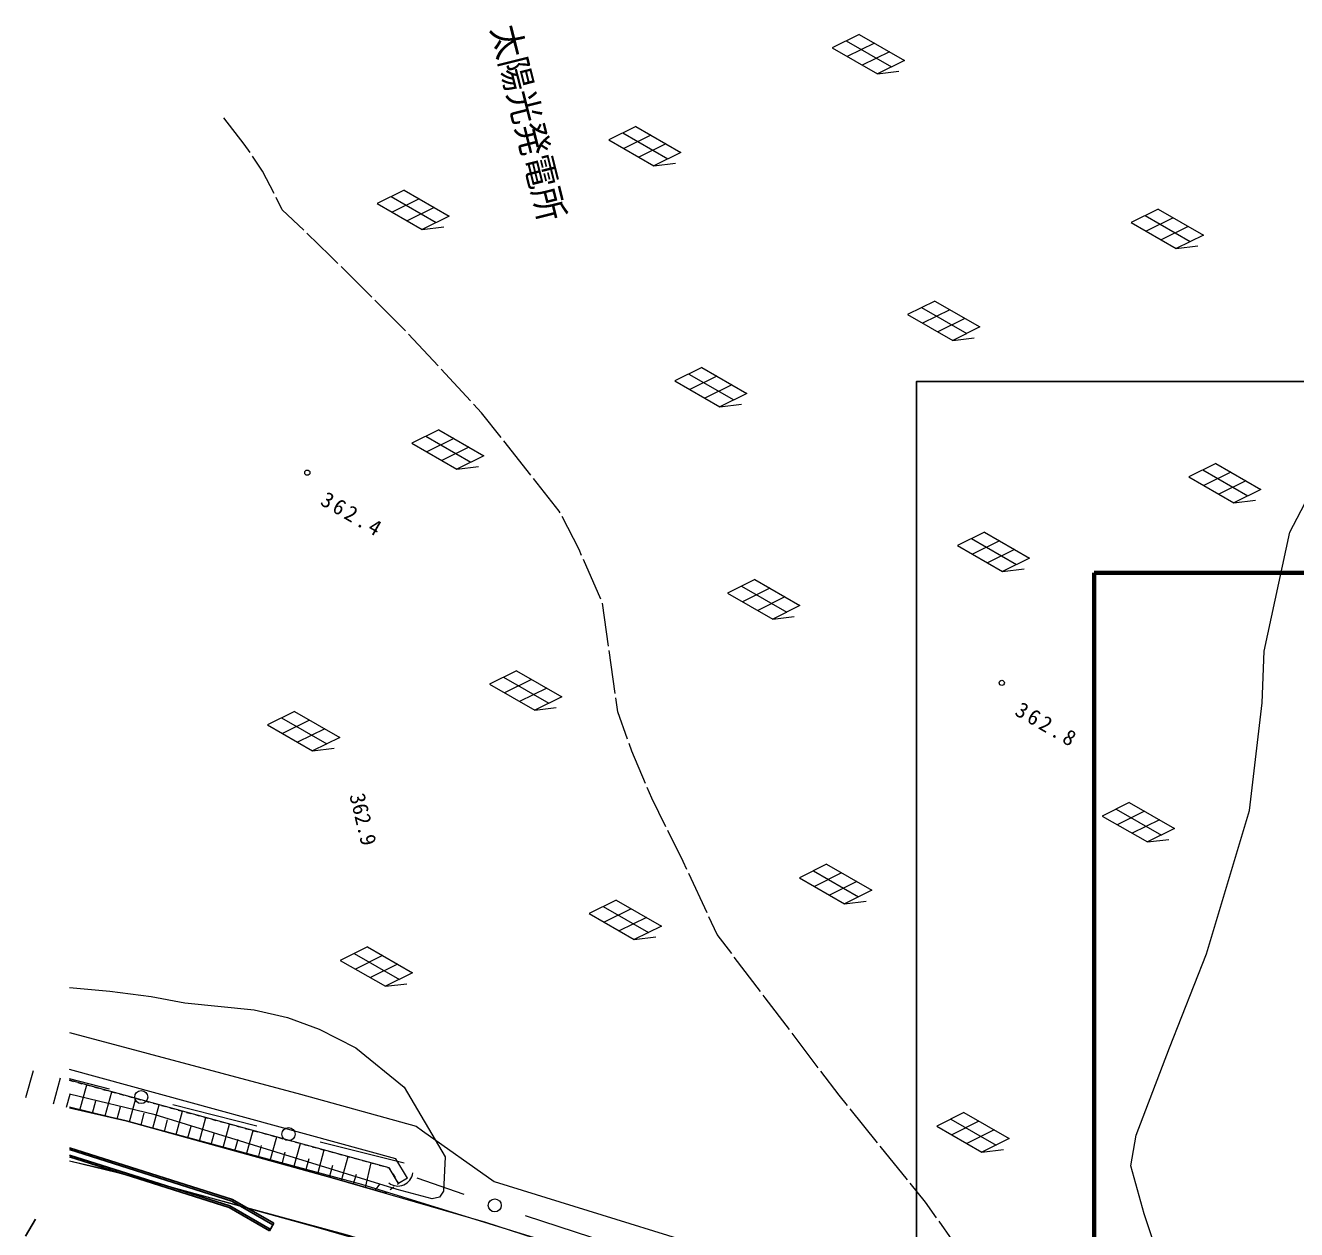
# Model space of a CAD drawing. Header units: millimetres. Extents: x -2078669 to -1085629, y -5987148 to 310365.
# Drawn here: x -1839453 to -1766236, y -5715269 to -5645949 of the extents above; entities that cross this region are included whole.
import ezdxf

# ---------------------------------------------------------------- set-up
doc = ezdxf.new("R2010")
doc.units = ezdxf.units.MM
doc.header["$LTSCALE"] = 500
doc.linetypes.add('561019', pattern=[1, 0.5, -0.5])
doc.linetypes.add('57103', pattern=[5.5, 5, -0.5])
doc.layers.get('Defpoints').update_dxf_attribs({"color": 153})
for name, color, linetype, lineweight in [('D-BGD', 7, 'Continuous', 13), ('D-BGD-数値図化', 7, 'Continuous', 13), ('D-BYP-STRA', 1, 'Continuous', 25), ('D-TTL', 2, 'Continuous', 140), ('●予備設計_LP横断', 7, 'Continuous', 13)]:
    doc.layers.add(name, color=color, linetype=linetype, lineweight=lineweight)
doc.styles.add('BIGFONT', font='txt', dxfattribs={"height": 0.2, "bigfont": 'BIGFONT'})
doc.styles.add('MS ゴシック', font='MS Gothic.ttf')
doc.linetypes.add('56130', pattern='A,1,-0.375,[44,dgnlstyle-dm500.shx,S=0.0012,R=0,X=0,Y=0],-0.375', length=1.75)

# ---------------------------------------------------------------- blocks, each defined once
blk = doc.blocks.new('M5219')
at = {"layer": 'D-BGD-数値図化', "linetype": 'Continuous', "lineweight": 15}
blk.add_arc((-0.4335813058933127, -0.0005107983961352147, 0.0002499999998835847), 0.8660190529081915, 299.9992722222223, 60.00072777777781, dxfattribs=at)
blk = doc.blocks.new('M7312')
at = {"layer": '●予備設計_LP横断', "linetype": 'Continuous', "lineweight": 20}
blk.add_circle((0, -0.001000000003841706), 0.15, dxfattribs=at)
blk = doc.blocks.new('M6217')
at = {"layer": 'D-BGD-数値図化', "linetype": 'Continuous', "lineweight": 9}
for p, q in [((-1.033000000001266, 0.7000000000116415), (-2, -0.75)), ((-1.5, 0), (1.5, 0)), ((-1.033000000001266, 0.7000000000116415), (1.966999999998734, 0.7000000000116415)), ((-0.03300000000126602, 0.7000000000116415), (-1, -0.75)), ((0.966999999998734, 0.7000000000116415), (0, -0.75)), ((1.966999999998734, 0.7000000000116415), (1, -0.75)), ((1, -0.75), (2, 0)), ((-2, -0.75), (1, -0.75))]:
    blk.add_line(p, q, dxfattribs=at)

msp = doc.modelspace()

# ---------------------------------------------------------------- linework, layer by layer
at = {"layer": 'D-BGD', "linetype": 'Continuous'}
for p, q in [((-1839421.91056575, -5707674.321310404), (-1838992.502222956, -5706105.018976579)), ((-1837839.053138446, -5708039.594485695), (-1837426.915878595, -5706533.410512833)), ((-1834603.604988655, -5707181.107943317, 362002.9804339731), (-1836918.689085425, -5706598.124154282, 361999.6387412774)), ((-1836319.8592668, -5708390.17613618), (-1835924.298435709, -5706944.571862755)), ((-1837079.456202615, -5708214.885310938), (-1836877.531679884, -5707476.938249367)), ((-1835590.813813969, -5708558.416650377), (-1835397.010826933, -5707850.150299793)), ((-1834861.768361159, -5708726.65716458), (-1834482.117244083, -5707339.196035647)), ((-1833464.136924901, -5709058.130861014), (-1833097.45875652, -5707718.080265711)), ((-1834161.881407792, -5708888.168824052), (-1833976.370321661, -5708210.516081736)), ((-1832792.788308853, -5709243.793944438), (-1832609.199504688, -5708572.856027937)), ((-1832121.439692813, -5709429.45702785), (-1831753.762644518, -5708085.755957159)), ((-1826118.720672291, -5709317.775175726, 362016.9804332165), (-1830967.368381536, -5708097.07017895, 362008.9804336489)), ((-1830775.084775524, -5709801.794736384), (-1830406.406126227, -5708454.433245902)), ((-1831448.262234169, -5709615.625882118), (-1831264.173309777, -5708942.860241831)), ((-1830100.073492289, -5709988.470739291), (-1829915.48308526, -5709313.872396238)), ((-1829425.06220904, -5710175.146742188), (-1829055.379230243, -5708824.114860456)), ((-1828071.362002182, -5710549.515808307), (-1827700.671957965, -5709194.803536704)), ((-1828748.212105615, -5710362.331275254), (-1828563.118849861, -5709685.895236916)), ((-1827392.66806938, -5710737.210256859), (-1827207.070595068, -5710058.931517118)), ((-1826713.974136571, -5710924.904705399), (-1826342.274283557, -5709566.502018036)), ((-1825352.888566538, -5711301.316211577), (-1824980.176153862, -5709939.213055282)), ((-1826033.431351556, -5711113.110458482), (-1825847.328285125, -5710432.983997569)), ((-1824670.491892789, -5711490.034662084), (-1824483.88185695, -5710808.055446559)), ((-1823988.095219038, -5711678.753112574), (-1823614.367488369, -5710312.939406783)), ((-1822619.583993619, -5712057.218201704), (-1822244.838179081, -5710687.683838394)), ((-1817633.836355927, -5711454.442408151, 362029.9804325139), (-1822482.484065179, -5710233.737411359, 362021.9804329462)), ((-1823303.83960633, -5711867.985657134), (-1823116.721220031, -5711184.148639872)), ((-1821930.266456977, -5712247.850633591), (-1821743.10138044, -5711563.734670298)), ((-1821242.750712048, -5712444.851210566), (-1820865.232637003, -5711065.185430516)), ((-1819865.458169171, -5712843.364583728), (-1819547.614786985, -5711425.725324723)), ((-1820554.104440609, -5712644.107897148), (-1820386.941095635, -5712074.853284105)), ((-1817441.912861409, -5712314.494899781), (-1817955.836465679, -5712624.637592765)), ((-1814185.290820449, -5713256.777574821, 363488.9803536558), (-1816881.891562052, -5712313.44117769, 363359.9803606282)), ((-1819289.099909954, -5713010.131241415), (-1819035.547206541, -5712648.612249936)), ((-1805891.945882395, -5716037.691357637, 363630.9803459808), (-1810640.232807582, -5714469.819687781, 363598.9803477104))]:
    msp.add_line(p, q, dxfattribs=at)
at = {"layer": 'D-BGD', "linetype": '57103', "elevation": 362499.9804071107, "flags": 128}
msp.add_lwpolyline([(-1776944.692625737, -5730861.461005165), (-1780478.272025887, -5726652.627632575), (-1781970.990185595, -5724541.963335909), (-1782609.136994657, -5723027.480797832), (-1784705.403494953, -5718382.97738489), (-1786067.818805198, -5715857.003388179), (-1787618.45355243, -5713694.592900951), (-1792575.093644903, -5707540.859623956), (-1796839.130182974, -5701925.963273315), (-1799608.105927822, -5698281.205385656), (-1801563.003616779, -5694087.061645748), (-1803369.583758108, -5690439.546546128), (-1804527.738493744, -5687728.784537206), (-1805330.312081583, -5685466.943469963), (-1806216.043189673, -5679186.02824567), (-1807564.923895117, -5676118.799426549), (-1808703.783788421, -5673916.258512327), (-1813178.898762447, -5668241.1634186), (-1817668.697610486, -5663412.322604861), (-1821907.04984411, -5659205.538501905), (-1824656.987184429, -5656559.063856312), (-1825789.457169056, -5654331.360092612), (-1826847.6042573, -5652774.999801175), (-1828159.73676724, -5651108.013147448)], dxfattribs=at)
at = {"layer": 'D-BGD', "linetype": 'Continuous', "flags": 128}
for points, elevation in [([(-1761208.813678633, -5725540.634947626), (-1767217.754217841, -5723519.17946916), (-1769386.458173492, -5722379.848303962), (-1771716.150314139, -5720750.044126773), (-1773414.018871227, -5719124.702696286), (-1775007.258517723, -5714357.569941913), (-1775792.584229405, -5711606.20616342), (-1775480.464332746, -5709835.159630855), (-1773556.009057101, -5704801.632263967), (-1771427.039072545, -5699386.225710038), (-1768956.449863147, -5691137.11479172), (-1768225.605295222, -5684943.422273265), (-1768097.20055584, -5681962.937201884), (-1766626.953518547, -5675125.029747019), (-1765555.896255241, -5673075.101514014)], 362999.9803800859), ([(-1836918.689085425, -5701342.22614212), (-1834593.559607226, -5701535.054397344), (-1832214.507558099, -5701852.94073674), (-1830264.003441273, -5702222.07792568), (-1826273.318126156, -5702619.732269438), (-1824364.695923066, -5703069.757680049), (-1822529.167924244, -5703729.216211211), (-1820429.412341915, -5704813.920267952), (-1817631.828948592, -5707064.47214779), (-1815276.856199111, -5711088.342796732), (-1815372.048338988, -5713057.902147495), (-1815596.182421591, -5713399.667995644), (-1816026.826468649, -5713494.6979052), (-1818050.735946841, -5712970.329760147), (-1831985.425870605, -5708672.231722455), (-1836918.689085425, -5707470.198674378)], 361999.9804341352)]:
    msp.add_lwpolyline(points, dxfattribs=dict(at, elevation=elevation))
at = {"layer": 'D-BGD', "linetype": '56130', "flags": 128}
msp.add_lwpolyline([(-1836918.689085424, -5703918.628688763), (-1823611.884787598, -5707482.985322905), (-1816954.871791437, -5709314.08576145), (-1816584.427639205, -5709576.619774085), (-1812450.218964873, -5712499.747014878), (-1795461.022757969, -5717764.667816357), (-1789948.993841447, -5720088.743192784), (-1783747.155249973, -5724048.118930559), (-1775635.138223314, -5729355.786459754), (-1770614.812609173, -5732031.612917048), (-1766803.500143316, -5733750.652590208), (-1763946.03978823, -5735040.208814909), (-1761633.224147293, -5735942.876054116), (-1759483.631296622, -5736647.911530599), (-1755388.43795615, -5737991.476004727), (-1745808.383981796, -5739713.803675895), (-1735589.11565555, -5741752.809349636), (-1719477.737369619, -5744932.94355664), (-1719346.545731873, -5737402.608927793), (-1718923.99339202, -5713272.278872892), (-1718852.622069136, -5712522.048193123), (-1718682.113342218, -5710736.500818718), (-1718511.973241727, -5708949.588118576), (-1718356.1156231, -5707315.946446853)], dxfattribs=at)
at = {"layer": 'D-BGD', "linetype": 'Continuous', "flags": 128}
for points in [[(-1817441.912861409, -5712314.494899781), (-1818116.045864792, -5711195.716767463), (-1836918.689085424, -5706050.152459195)], [(-1817955.836465661, -5712624.637592733), (-1818506.5800281, -5711710.583762111), (-1836918.689085424, -5706672.476657265)], [(-1818712.741650738, -5713176.897899102), (-1821779.481851296, -5712289.550480966), (-1833659.50541261, -5709004.101233236), (-1836918.689085424, -5708251.985250799)], [(-1836918.689085424, -5708251.985250799), (-1833659.50541261, -5709004.101233236), (-1821779.481851296, -5712289.550480966), (-1812953.693350748, -5714842.480017578), (-1804594.300348805, -5717550.629439586), (-1800347.973181119, -5718968.379917881), (-1795964.83044248, -5720822.338462274), (-1791552.294993578, -5723018.460791779), (-1786638.539343513, -5725654.944633886), (-1781682.797206588, -5728802.312128629), (-1775644.489553851, -5732684.989570792), (-1772466.846107148, -5734685.710841084), (-1769354.762998929, -5736373.076353591), (-1765616.28413916, -5738150.59905744)], [(-1816042.514845457, -5717071.70705974), (-1822595.919816674, -5715176.74446051), (-1834396.986925216, -5711912.45833741), (-1836918.689085425, -5711330.517549061)]]:
    msp.add_lwpolyline(points, dxfattribs=at)
at = {"layer": 'D-BGD', "linetype": '561019', "flags": 128}
msp.add_lwpolyline([(-1836918.689085424, -5706672.476657265), (-1818506.5800281, -5711710.583762111), (-1817955.836465672, -5712624.637592752), (-1818454.516663157, -5712988.526338756), (-1818712.741650738, -5713176.897899102)], dxfattribs=at)
at = {"layer": 'D-BGD', "linetype": 'Continuous'}
for points in [[(-1765640.089983692, -5737465.616407276, 362819.9803898148), (-1768532.039180718, -5736276.192687656, 362839.9803887338), (-1771399.957262882, -5734904.498559401, 362869.9803871124), (-1774963.434374709, -5732936.903813945, 362909.9803849504), (-1778398.637810026, -5730766.218306336, 362959.9803822479), (-1786743.10944513, -5725658.275199395, 362789.9803914364), (-1790966.580175922, -5723253.63542745, 362839.9803887338), (-1794220.951228785, -5721671.337214481, 362879.9803865718), (-1797277.215015962, -5720225.982438771, 362909.9803849504), (-1799916.443918247, -5719158.757099288, 362929.9803838694), (-1806472.091815477, -5716878.411634292, 362989.9803806265), (-1820079.207432732, -5712678.639895592, 362819.9803898148), (-1833398.859073808, -5709082.411373327, 362919.98038441), (-1836918.689085424, -5708217.185005975, 362944.3355862448)], [(-1836918.689085425, -5711304.677226732, 362939.2150321101), (-1834145.508696847, -5711986.651957098, 362919.98038441), (-1820918.835392233, -5715564.038293292, 362819.9803898148), (-1816205.479341043, -5717016.096179629, 362879.9803865718)]]:
    msp.add_polyline3d(points, dxfattribs=at)
for centre in [(-1832785.74266376, -5707638.716138088, 362006.1712068002), (-1824300.675131371, -5709775.522849324, 362019.5043731998), (-1812417.825112482, -5713875.42338826, 363572.9664248691)]:
    msp.add_circle(centre, 374.9999797314939, dxfattribs=at)
at = {"layer": 'D-BYP-STRA', "lineweight": 25}
msp.add_line((-1838878.136085, -5714664.492090059), (-1839453.241917767, -5715656.526485016), dxfattribs=at)
at = {"layer": 'D-BYP-STRA'}
msp.add_line((-1825399.352847462, -5715340.47902246), (-1825148.583246586, -5714907.911562948), dxfattribs=at)
at = {"layer": 'D-BYP-STRA', "flags": 128}
for points in [[(-1825148.583246586, -5714907.911562948), (-1827517.550292317, -5713534.565263012), (-1836918.689085424, -5710564.313812633)], [(-1825198.737166758, -5714994.425054659), (-1827558.177359895, -5713626.601696954), (-1836918.689085425, -5710669.186203006)], [(-1825349.198927291, -5715253.965530748), (-1827680.058562518, -5713902.710999258), (-1836918.689085425, -5710983.803373993)], [(-1825399.352847462, -5715340.47902246), (-1827720.685630215, -5713994.747433197), (-1836918.689085425, -5711088.67576423)]]:
    msp.add_lwpolyline(points, dxfattribs=at)
at = {"layer": 'D-TTL'}
for q in [(-1377887.607758962, -5677452.296090323), (-1777887.607758962, -5952452.296090323)]:
    msp.add_line((-1777887.607758962, -5677452.296090323), q, dxfattribs=at)
at = {"layer": 'Defpoints', "color": 1}
msp.add_lwpolyline([(-1788137.607758962, -5963452.296090323), (-1367637.607758962, -5963452.296090323), (-1367637.607758962, -5666452.296090323), (-1788137.607758962, -5666452.296090323)], close=True, dxfattribs=at)

# ---------------------------------------------------------------- block references
at = {"layer": 'D-BGD', "linetype": 'Continuous', "lineweight": 9, "xscale": 1000, "yscale": 1000, "zscale": 1000, "rotation": 330.1091246385173}
for p in [(-1790874.807562008, -5647589.613881122, -365999.9802179383), (-1803747.881761952, -5652881.435076416, -365999.9802179384), (-1817091.431929744, -5656546.49434725, -365999.9802179384), (-1773659.452179754, -5657643.926041782, -365999.9802179383), (-1786532.526379578, -5662935.747237078, -365999.9802179384), (-1799947.201583183, -5666763.954912553, -365999.9802179384), (-1815097.6964623, -5670343.474391787), (-1770339.872980749, -5672286.255722334, -365999.9802179384), (-1783665.959567232, -5676236.234341411), (-1796900.830210715, -5678972.250959033), (-1810614.506074504, -5684218.252216739), (-1823402.207595715, -5686561.591505225, -365999.9802179384), (-1775324.633525, -5691808.024115119), (-1792761.219153452, -5695361.096320852), (-1804874.142782072, -5697421.375831041, -365999.9802179383), (-1819209.575332157, -5700116.94772877, -365999.9802179383), (-1784849.676208432, -5709660.563551132)]:
    msp.add_blockref('M6217', p, dxfattribs=at)
at = {"layer": 'D-BGD', "linetype": 'Continuous', "lineweight": 20, "xscale": 1000, "yscale": 1000, "zscale": 1000, "rotation": 330.1091246385173}
for p in [(-1823218.294855296, -5671694.395514491, 362439.9804103535), (-1783216.178767377, -5683798.583618939, 362786.9803915984)]:
    msp.add_blockref('M7312', p, dxfattribs=at)
at = {"layer": 'D-BGD', "linetype": 'Continuous', "lineweight": 15, "xscale": 1000, "yscale": 1000, "zscale": 1000, "rotation": 292.7010150911738}
msp.add_blockref('M5219', (-1817830.592821867, -5712296.387663353), dxfattribs=at)

# ---------------------------------------------------------------- texts
at = {"layer": 'D-BGD', "linetype": 'Continuous'}
for s, height, rotation, style, p in [('太陽光発電所', 1750, 284.10912462891, 'BIGFONT', (-1812788.632014633, -5646169.610229259)), ('362.9', 900, 283.66942145203, 'MS ゴシック', (-1820799.061537525, -5690268.867033639))]:
    msp.add_text(s, height=height, rotation=rotation, dxfattribs=dict(at, style=style)).set_placement(p)
at = {"layer": 'D-BGD', "linetype": 'Continuous', "char_height": 900, "attachment_point": 7, "rotation": 330.1091246385173, "line_spacing_factor": 0.7228915662650602, "style": 'MS ゴシック'}
for s, insert in [('\\T1.281;362.4', (-1822538.790704618, -5673522.200543389, 362439.9804103535)), ('\\T1.284;362.8', (-1782536.67461661, -5685626.388647837, 362786.9803915984))]:
    msp.add_mtext(s, dxfattribs=dict(at, insert=insert))

doc.saveas('drawing.dxf')
